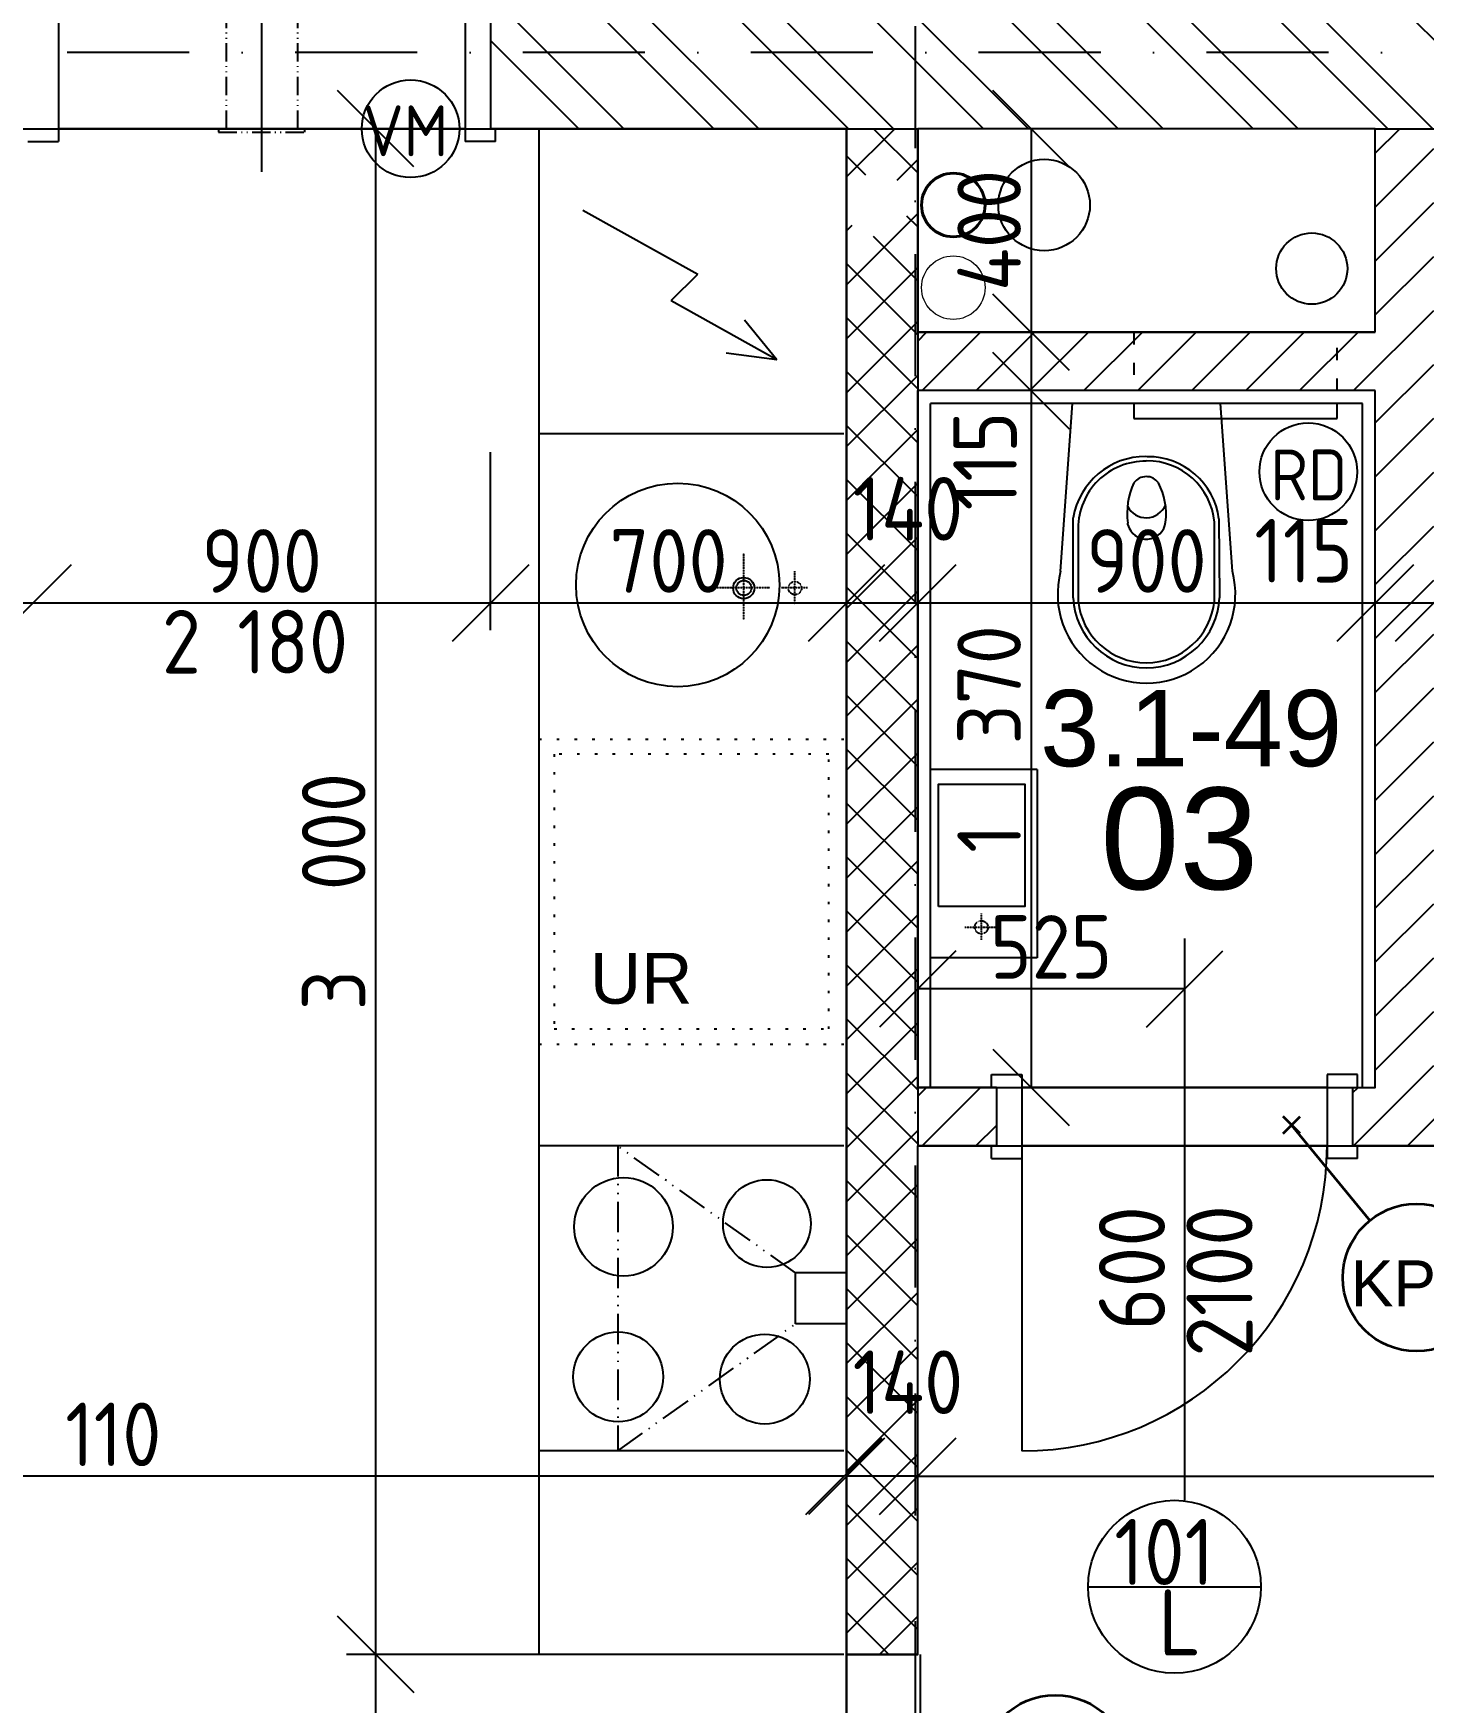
# Model space of a CAD drawing. Extents: x 4511820 to 5180432, y -1526536 to -944957.
# Drawn here: x 5030372 to 5033106, y -1152789 to -1149507 of the extents above; entities that cross this region are included whole.
import ezdxf

# ---------------------------------------------------------------- set-up
doc = ezdxf.new("R2010")
doc.units = 0
doc.header["$MEASUREMENT"] = 0
for name, pattern in [('ACAD_ISO03W100', [30, 12, -18]), ('ACAD_ISO07W100', [3.5, 0.5, -3]), ('ACAD_ISO12W100', [22, 12, -3, 0.5, -3, 0.5, -3]), ('BODKOCIARKOVANA_3', [5.6, 3, -1.3, 0, -1.3]), ('DASHED', [0.75, 0.5, -0.25])]:
    doc.linetypes.add(name, pattern=pattern)
doc.layers.get('0').update_dxf_attribs({"linetype": 'CONTINUOUS'})
doc.layers.get('Defpoints').update_dxf_attribs({"color": 61, "linetype": 'CONTINUOUS'})
for name, color, linetype in [('DVERE', 45, 'CONTINUOUS'), ('KÓTY', 4, 'CONTINUOUS'), ('MÚRY', 1, 'CONTINUOUS'), ('osi', 253, 'CONTINUOUS'), ('Plochy', 41, 'CONTINUOUS'), ('POPIS', 7, 'CONTINUOUS'), ('TENKÁ', 7, 'CONTINUOUS'), ('tzb', 153, 'CONTINUOUS'), ('ZARIADENIE1', 145, 'CONTINUOUS'), ('ZARIADOVACIE', 144, 'CONTINUOUS'), ('zz-vetr', 52, 'CONTINUOUS'), ('ŠRAFY', 82, 'CONTINUOUS')]:
    doc.layers.add(name, color=color, linetype=linetype)
for name, color, linetype, lineweight in [('preklady', 74, 'CONTINUOUS', 35), ('zz-kanal-daždová', 136, 'CONTINUOUS', 40), ('zz-kanal-splaskova', 37, 'CONTINUOUS', 18)]:
    doc.layers.add(name, color=color, linetype=linetype, lineweight=lineweight)
doc.styles.add('ARIAL', font='arial.ttf')
doc.styles.add('STYLE1', font='isocp.shx')
doc.dimstyles.new('STANDARD-50', dxfattribs={"dimtxt": 125, "dimasz": 150, "dimexe": 10, "dimexo": 200, "dimgap": 20, "dimtad": 1, "dimdsep": 46, "dimlunit": 6, "dimtxsty": 'STYLE1', "dimblk1": 'OBLIQUE', "dimblk2": 'OBLIQUE', "dimsah": 1, "dimcen": 2.5, "dimse1": 1, "dimse2": 1, "dimadec": 0, "dimazin": 0, "dimtfac": 1, "dimtmove": 1, "dimatfit": 3, "dimldrblk": 'OBLIQUE', "dimfxl": 1, "dimtolj": 1, "dimtzin": 0, "dimarcsym": 0})

# ---------------------------------------------------------------- blocks, each defined once
blk = doc.blocks.new('_OBLIQUE')
at = {"color": 0, "linetype": 'ByBlock'}
blk.add_line((-0.5, -0.5), (0.5, 0.5), dxfattribs=at)
blk = doc.blocks.new('*D19126')
at = {"layer": 'Defpoints', "color": 0}
for p in [(5032111, -1151286.5), (5032636, -1151286.5), (5032111, -1151385.5)]:
    blk.add_point(p, dxfattribs=at)
at = {"layer": 'KÓTY', "color": 0, "lineweight": -2}
blk.add_line((5032636, -1151385.5), (5032111, -1151385.5), dxfattribs=at)
at = {"layer": 'KÓTY', "color": 0, "linetype": 'ByBlock', "lineweight": -2, "xscale": 150, "yscale": 150, "zscale": 150, "rotation": 180}
blk.add_blockref('_OBLIQUE', (5032111, -1151385.5), dxfattribs=at)
at = {"layer": 'KÓTY', "color": 0, "linetype": 'ByBlock', "lineweight": -2, "xscale": 150, "yscale": 150, "zscale": 150}
blk.add_blockref('_OBLIQUE', (5032636, -1151385.5), dxfattribs=at)
at = {"layer": 'KÓTY', "color": 0, "insert": (5032373.5, -1151303), "char_height": 125, "attachment_point": 5, "style": 'STYLE1'}
blk.add_mtext('\\A1;525', dxfattribs=at)
blk = doc.blocks.new('*D19132')
at = {"layer": 'Defpoints', "color": 0}
for p in [(5032111, -1150301.7), (5033011, -1150301.7), (5033011, -1150626.5)]:
    blk.add_point(p, dxfattribs=at)
at = {"layer": 'KÓTY', "color": 0, "lineweight": -2}
blk.add_line((5032111, -1150626.5), (5033011, -1150626.5), dxfattribs=at)
at = {"layer": 'KÓTY', "color": 0, "linetype": 'ByBlock', "lineweight": -2, "xscale": 150, "yscale": 150, "zscale": 150, "rotation": 180}
blk.add_blockref('_OBLIQUE', (5032111, -1150626.5), dxfattribs=at)
at = {"layer": 'KÓTY', "color": 0, "linetype": 'ByBlock', "lineweight": -2, "xscale": 150, "yscale": 150, "zscale": 150}
blk.add_blockref('_OBLIQUE', (5033011, -1150626.5), dxfattribs=at)
at = {"layer": 'KÓTY', "color": 0, "insert": (5032561, -1150544), "char_height": 125, "attachment_point": 5, "style": 'STYLE1'}
blk.add_mtext('\\A1;900', dxfattribs=at)
blk = doc.blocks.new('*D19134')
at = {"layer": 'Defpoints', "color": 0}
for p in [(5033126, -1150626.5), (5035416, -1150626.5), (5035416, -1150626.5)]:
    blk.add_point(p, dxfattribs=at)
at = {"layer": 'KÓTY', "color": 0, "lineweight": -2}
blk.add_line((5033126, -1150626.5), (5035416, -1150626.5), dxfattribs=at)
at = {"layer": 'KÓTY', "color": 0, "linetype": 'ByBlock', "lineweight": -2, "xscale": 150, "yscale": 150, "zscale": 150, "rotation": 180}
blk.add_blockref('_OBLIQUE', (5033126, -1150626.5), dxfattribs=at)
at = {"layer": 'KÓTY', "color": 0, "linetype": 'ByBlock', "lineweight": -2, "xscale": 150, "yscale": 150, "zscale": 150}
blk.add_blockref('_OBLIQUE', (5035416, -1150626.5), dxfattribs=at)
at = {"layer": 'KÓTY', "color": 0, "insert": (5034271, -1150544), "char_height": 125, "attachment_point": 5, "style": 'STYLE1'}
blk.add_mtext('\\A1;2ﾠ290', dxfattribs=at)
blk = doc.blocks.new('*D19137')
at = {"layer": 'Defpoints', "color": 0}
for p in [(5033011, -1150626.5), (5033126, -1150626.5), (5033126, -1150626.5)]:
    blk.add_point(p, dxfattribs=at)
at = {"layer": 'KÓTY', "color": 0, "lineweight": -2}
blk.add_line((5033011, -1150626.5), (5033126, -1150626.5), dxfattribs=at)
at = {"layer": 'KÓTY', "color": 0, "linetype": 'ByBlock', "lineweight": -2, "xscale": 150, "yscale": 150, "zscale": 150, "rotation": 180}
blk.add_blockref('_OBLIQUE', (5033011, -1150626.5), dxfattribs=at)
at = {"layer": 'KÓTY', "color": 0, "linetype": 'ByBlock', "lineweight": -2, "xscale": 150, "yscale": 150, "zscale": 150}
blk.add_blockref('_OBLIQUE', (5033126, -1150626.5), dxfattribs=at)
at = {"layer": 'KÓTY', "color": 0, "insert": (5032870, -1150524), "char_height": 125, "attachment_point": 5, "style": 'STYLE1'}
blk.add_mtext('\\A1;115', dxfattribs=at)
blk = doc.blocks.new('*D19140')
at = {"layer": 'Defpoints', "color": 0}
for p in [(5031971, -1149694.2), (5031045, -1152694.2), (5031971, -1152694.2)]:
    blk.add_point(p, dxfattribs=at)
at = {"layer": 'KÓTY', "color": 0, "lineweight": -2}
blk.add_line((5031045, -1149694.2), (5031045, -1152694.2), dxfattribs=at)
at = {"layer": 'KÓTY', "color": 0, "linetype": 'ByBlock', "lineweight": -2, "xscale": 150, "yscale": 150, "zscale": 150}
for p, rotation in [((5031045, -1149694.2), 90), ((5031045, -1152694.2), 270)]:
    blk.add_blockref('_OBLIQUE', p, dxfattribs=dict(at, rotation=rotation))
at = {"layer": 'KÓTY', "color": 0, "insert": (5030962.5, -1151194.2), "char_height": 125, "attachment_point": 5, "rotation": 90, "style": 'STYLE1'}
blk.add_mtext('\\A1;3ﾠ000', dxfattribs=at)
blk = doc.blocks.new('*D19141')
at = {"layer": 'Defpoints', "color": 0}
for p in [(5031971, -1152694.2), (5031045, -1153769.2), (5031971, -1153769.2)]:
    blk.add_point(p, dxfattribs=at)
at = {"layer": 'KÓTY', "color": 0, "lineweight": -2}
blk.add_line((5031045, -1152694.2), (5031045, -1153769.2), dxfattribs=at)
at = {"layer": 'KÓTY', "color": 0, "linetype": 'ByBlock', "lineweight": -2, "xscale": 150, "yscale": 150, "zscale": 150}
for p, rotation in [((5031045, -1152694.2), 90), ((5031045, -1153769.2), 270)]:
    blk.add_blockref('_OBLIQUE', p, dxfattribs=dict(at, rotation=rotation))
at = {"layer": 'KÓTY', "color": 0, "insert": (5030962.5, -1153231.7), "char_height": 125, "attachment_point": 5, "rotation": 90, "style": 'STYLE1'}
blk.add_mtext('\\A1;1ﾠ075', dxfattribs=at)
blk = doc.blocks.new('*D19144')
at = {"layer": 'Defpoints', "color": 0}
for p in [(5031966, -1152694.2), (5028856, -1152784.2), (5031966, -1153211.5)]:
    blk.add_point(p, dxfattribs=at)
at = {"layer": 'KÓTY', "color": 0, "lineweight": -2}
blk.add_line((5028856, -1153211.5), (5031966, -1153211.5), dxfattribs=at)
at = {"layer": 'KÓTY', "color": 0, "linetype": 'ByBlock', "lineweight": -2, "xscale": 150, "yscale": 150, "zscale": 150, "rotation": 180}
blk.add_blockref('_OBLIQUE', (5028856, -1153211.5), dxfattribs=at)
at = {"layer": 'KÓTY', "color": 0, "linetype": 'ByBlock', "lineweight": -2, "xscale": 150, "yscale": 150, "zscale": 150}
blk.add_blockref('_OBLIQUE', (5031966, -1153211.5), dxfattribs=at)
at = {"layer": 'KÓTY', "color": 0, "insert": (5030411, -1153129), "char_height": 125, "attachment_point": 5, "style": 'STYLE1'}
blk.add_mtext('\\A1;3ﾠ110', dxfattribs=at)
blk = doc.blocks.new('*D19145')
at = {"layer": 'Defpoints', "color": 0}
for p in [(5035416, -1152344), (5032111, -1152694.2), (5035416, -1152694.2)]:
    blk.add_point(p, dxfattribs=at)
at = {"layer": 'KÓTY', "color": 0, "lineweight": -2}
blk.add_line((5032111, -1152344), (5035416, -1152344), dxfattribs=at)
at = {"layer": 'KÓTY', "color": 0, "linetype": 'ByBlock', "lineweight": -2, "xscale": 150, "yscale": 150, "zscale": 150, "rotation": 180}
blk.add_blockref('_OBLIQUE', (5032111, -1152344), dxfattribs=at)
at = {"layer": 'KÓTY', "color": 0, "linetype": 'ByBlock', "lineweight": -2, "xscale": 150, "yscale": 150, "zscale": 150}
blk.add_blockref('_OBLIQUE', (5035416, -1152344), dxfattribs=at)
at = {"layer": 'KÓTY', "color": 0, "insert": (5033567.5, -1152247.5), "char_height": 125, "attachment_point": 5, "style": 'STYLE1'}
blk.add_mtext('\\A1;3ﾠ305', dxfattribs=at)
blk = doc.blocks.new('*D19149')
at = {"layer": 'Defpoints', "color": 0}
for p in [(5031971, -1152344), (5031971, -1152694.2), (5032111, -1152694.2)]:
    blk.add_point(p, dxfattribs=at)
at = {"layer": 'KÓTY', "color": 0, "lineweight": -2}
blk.add_line((5032111, -1152344), (5031971, -1152344), dxfattribs=at)
at = {"layer": 'KÓTY', "color": 0, "linetype": 'ByBlock', "lineweight": -2, "xscale": 150, "yscale": 150, "zscale": 150, "rotation": 180}
blk.add_blockref('_OBLIQUE', (5031971, -1152344), dxfattribs=at)
at = {"layer": 'KÓTY', "color": 0, "linetype": 'ByBlock', "lineweight": -2, "xscale": 150, "yscale": 150, "zscale": 150}
blk.add_blockref('_OBLIQUE', (5032111, -1152344), dxfattribs=at)
at = {"layer": 'KÓTY', "color": 0, "insert": (5032091.8, -1152159), "char_height": 125, "attachment_point": 5, "style": 'STYLE1'}
blk.add_mtext('\\A1;140', dxfattribs=at)
blk = doc.blocks.new('*D19150')
at = {"layer": 'Defpoints', "color": 0}
for p in [(5028856, -1152344), (5028856, -1152694.2), (5031966, -1152694.2)]:
    blk.add_point(p, dxfattribs=at)
at = {"layer": 'KÓTY', "color": 0, "lineweight": -2}
blk.add_line((5031966, -1152344), (5028856, -1152344), dxfattribs=at)
at = {"layer": 'KÓTY', "color": 0, "linetype": 'ByBlock', "lineweight": -2, "xscale": 150, "yscale": 150, "zscale": 150, "rotation": 180}
blk.add_blockref('_OBLIQUE', (5028856, -1152344), dxfattribs=at)
at = {"layer": 'KÓTY', "color": 0, "linetype": 'ByBlock', "lineweight": -2, "xscale": 150, "yscale": 150, "zscale": 150}
blk.add_blockref('_OBLIQUE', (5031966, -1152344), dxfattribs=at)
at = {"layer": 'KÓTY', "color": 0, "insert": (5030411, -1152261.5), "char_height": 125, "attachment_point": 5, "style": 'STYLE1'}
blk.add_mtext('\\A1;3ﾠ110', dxfattribs=at)
blk = doc.blocks.new('*D19153')
at = {"layer": 'Defpoints', "color": 0}
for p in [(5032111, -1150094.2), (5032111, -1150209.2), (5032334, -1150209.2)]:
    blk.add_point(p, dxfattribs=at)
at = {"layer": 'KÓTY', "color": 0, "lineweight": -2}
blk.add_line((5032334, -1150094.2), (5032334, -1150209.2), dxfattribs=at)
at = {"layer": 'KÓTY', "color": 0, "linetype": 'ByBlock', "lineweight": -2, "xscale": 150, "yscale": 150, "zscale": 150}
for p, rotation in [((5032334, -1150094.2), 90), ((5032334, -1150209.2), 270)]:
    blk.add_blockref('_OBLIQUE', p, dxfattribs=dict(at, rotation=rotation))
at = {"layer": 'KÓTY', "color": 0, "insert": (5032243.5, -1150347.5), "char_height": 125, "attachment_point": 5, "rotation": 90, "style": 'STYLE1'}
blk.add_mtext('\\A1;115', dxfattribs=at)
blk = doc.blocks.new('*D19154')
at = {"layer": 'Defpoints', "color": 0}
for p in [(5032111, -1149694.2), (5032111, -1150094.2), (5032334, -1150094.2)]:
    blk.add_point(p, dxfattribs=at)
at = {"layer": 'KÓTY', "color": 0, "lineweight": -2}
blk.add_line((5032334, -1149694.2), (5032334, -1150094.2), dxfattribs=at)
at = {"layer": 'KÓTY', "color": 0, "linetype": 'ByBlock', "lineweight": -2, "xscale": 150, "yscale": 150, "zscale": 150}
for p, rotation in [((5032334, -1149694.2), 90), ((5032334, -1150094.2), 270)]:
    blk.add_blockref('_OBLIQUE', p, dxfattribs=dict(at, rotation=rotation))
at = {"layer": 'KÓTY', "color": 0, "insert": (5032251.5, -1149894.2), "char_height": 125, "attachment_point": 5, "rotation": 90, "style": 'STYLE1'}
blk.add_mtext('\\A1;400', dxfattribs=at)
blk = doc.blocks.new('*D19155')
at = {"layer": 'Defpoints', "color": 0}
for p in [(5032111, -1150209.2), (5032111, -1151579.2), (5032334, -1151579.2)]:
    blk.add_point(p, dxfattribs=at)
at = {"layer": 'KÓTY', "color": 0, "lineweight": -2}
blk.add_line((5032334, -1150209.2), (5032334, -1151579.2), dxfattribs=at)
at = {"layer": 'KÓTY', "color": 0, "linetype": 'ByBlock', "lineweight": -2, "xscale": 150, "yscale": 150, "zscale": 150}
for p, rotation in [((5032334, -1150209.2), 90), ((5032334, -1151579.2), 270)]:
    blk.add_blockref('_OBLIQUE', p, dxfattribs=dict(at, rotation=rotation))
at = {"layer": 'KÓTY', "color": 0, "insert": (5032251.5, -1150894.2), "char_height": 125, "attachment_point": 5, "rotation": 90, "style": 'STYLE1'}
blk.add_mtext('\\A1;1ﾠ370', dxfattribs=at)
blk = doc.blocks.new('*D19159')
at = {"layer": 'Defpoints', "color": 0}
for p in [(5030371, -1149544.2), (5028856, -1149694.2), (5030371, -1150626.5)]:
    blk.add_point(p, dxfattribs=at)
at = {"layer": 'KÓTY', "color": 0, "lineweight": -2}
blk.add_line((5028856, -1150626.5), (5030371, -1150626.5), dxfattribs=at)
at = {"layer": 'KÓTY', "color": 0, "linetype": 'ByBlock', "lineweight": -2, "xscale": 150, "yscale": 150, "zscale": 150, "rotation": 180}
blk.add_blockref('_OBLIQUE', (5028856, -1150626.5), dxfattribs=at)
at = {"layer": 'KÓTY', "color": 0, "linetype": 'ByBlock', "lineweight": -2, "xscale": 150, "yscale": 150, "zscale": 150}
blk.add_blockref('_OBLIQUE', (5030371, -1150626.5), dxfattribs=at)
at = {"layer": 'KÓTY', "color": 0, "insert": (5029613.5, -1150544), "char_height": 125, "attachment_point": 5, "style": 'STYLE1'}
blk.add_mtext('\\A1;1ﾠ515', dxfattribs=at)
blk = doc.blocks.new('*D19160')
at = {"layer": 'Defpoints', "color": 0}
for p in [(5030371, -1149544.2), (5031271, -1149544.2), (5031271, -1150626.5)]:
    blk.add_point(p, dxfattribs=at)
at = {"layer": 'KÓTY', "color": 0, "lineweight": -2}
blk.add_line((5030371, -1150626.5), (5031271, -1150626.5), dxfattribs=at)
at = {"layer": 'KÓTY', "color": 0, "linetype": 'ByBlock', "lineweight": -2, "xscale": 150, "yscale": 150, "zscale": 150, "rotation": 180}
blk.add_blockref('_OBLIQUE', (5030371, -1150626.5), dxfattribs=at)
at = {"layer": 'KÓTY', "color": 0, "linetype": 'ByBlock', "lineweight": -2, "xscale": 150, "yscale": 150, "zscale": 150}
blk.add_blockref('_OBLIQUE', (5031271, -1150626.5), dxfattribs=at)
at = {"layer": 'KÓTY', "color": 0, "insert": (5030821, -1150544), "char_height": 125, "attachment_point": 5, "style": 'STYLE1'}
blk.add_mtext('\\A1;900', dxfattribs=at)
blk = doc.blocks.new('*D19161')
at = {"layer": 'Defpoints', "color": 0}
for p in [(5031271, -1149544.2), (5031971, -1149694.2), (5031971, -1150626.5)]:
    blk.add_point(p, dxfattribs=at)
at = {"layer": 'KÓTY', "color": 0, "lineweight": -2}
blk.add_line((5031271, -1150626.5), (5031971, -1150626.5), dxfattribs=at)
at = {"layer": 'KÓTY', "color": 0, "linetype": 'ByBlock', "lineweight": -2, "xscale": 150, "yscale": 150, "zscale": 150, "rotation": 180}
blk.add_blockref('_OBLIQUE', (5031271, -1150626.5), dxfattribs=at)
at = {"layer": 'KÓTY', "color": 0, "linetype": 'ByBlock', "lineweight": -2, "xscale": 150, "yscale": 150, "zscale": 150}
blk.add_blockref('_OBLIQUE', (5031971, -1150626.5), dxfattribs=at)
at = {"layer": 'KÓTY', "color": 0, "insert": (5031621, -1150544), "char_height": 125, "attachment_point": 5, "style": 'STYLE1'}
blk.add_mtext('\\A1;700', dxfattribs=at)
blk = doc.blocks.new('*D19162')
at = {"layer": 'Defpoints', "color": 0}
for p in [(5031971, -1150626.5), (5032111, -1150626.5), (5032111, -1150626.5)]:
    blk.add_point(p, dxfattribs=at)
at = {"layer": 'KÓTY', "color": 0, "lineweight": -2}
blk.add_line((5031971, -1150626.5), (5032111, -1150626.5), dxfattribs=at)
at = {"layer": 'KÓTY', "color": 0, "linetype": 'ByBlock', "lineweight": -2, "xscale": 150, "yscale": 150, "zscale": 150, "rotation": 180}
blk.add_blockref('_OBLIQUE', (5031971, -1150626.5), dxfattribs=at)
at = {"layer": 'KÓTY', "color": 0, "linetype": 'ByBlock', "lineweight": -2, "xscale": 150, "yscale": 150, "zscale": 150}
blk.add_blockref('_OBLIQUE', (5032111, -1150626.5), dxfattribs=at)
at = {"layer": 'KÓTY', "color": 0, "insert": (5032091.8, -1150441.5), "char_height": 125, "attachment_point": 5, "style": 'STYLE1'}
blk.add_mtext('\\A1;140', dxfattribs=at)

msp = doc.modelspace()

# ---------------------------------------------------------------- hatches: boundary and pattern name
at = {"layer": 'ŠRAFY'}
h = msp.add_hatch(dxfattribs=at)
h.set_pattern_fill('ANSI32', color=256, scale=500, angle=90)
h.set_pattern_definition([(135, (515810.9, 44482.1), (-132.5825215, -132.5825215), []), (135, (515810.9, 44570.48), (-132.5825215, -132.5825215), [])])
h.paths.add_polyline_path([(5035341, -1149394.191), (5035226, -1149394.191), (5033376, -1149394.191), (5033211, -1149394.191), (5031271, -1149394.191), (5031271, -1149694.191), (5031971, -1149694.191), (5032111, -1149694.191), (5033011, -1149694.191), (5033126, -1149694.191), (5035416, -1149694.191), (5035581, -1149694.191), (5036516, -1149694.191), (5036516, -1149394.191), (5036356, -1149394.191), (5036241, -1149394.191)])
at = {"layer": 'ŠRAFY', "ltscale": 0.25}
h = msp.add_hatch(dxfattribs=at)
h.set_pattern_fill('ANSI37', color=256, scale=600, style=0)
h.set_pattern_definition([(45, (-3027222.4, 456601.68), (-53.0330086, 53.0330086), []), (135, (-3027222.4, 456601.68), (-53.0330086, -53.0330086), [])])
h.paths.add_polyline_path([(5031971, -1151944.191), (5031971, -1152044.191), (5031971, -1152694.191), (5032111, -1152694.191), (5032111, -1151694.191), (5032111, -1151579.191), (5032111, -1150209.191), (5032111, -1150094.191), (5032111, -1149694.191), (5031971, -1149694.191), (5031971, -1149826.691, -0.8672954), (5032093.5, -1149844.191, -0.8672954), (5031971, -1149861.691)])
h.paths.add_polyline_path([(5031954.201, -1152034), (5032229.299, -1152034), (5032229.299, -1152284), (5031954.201, -1152284)], flags=9)
h = msp.add_hatch(dxfattribs=at)
h.set_pattern_fill('ANSI31', color=256, scale=600, style=0)
h.set_pattern_definition([(45, (515270.5, 303822), (-53.0330086, 53.0330086), [])])
h.paths.add_polyline_path([(5032111, -1151694.191), (5032266, -1151694.191), (5032266, -1151579.191), (5032111, -1151579.191)])
h.paths.add_polyline_path([(5032111, -1150209.191), (5033011, -1150209.191), (5033011, -1151579.191), (5032966, -1151579.191), (5032966, -1151694.191), (5033716, -1151694.191), (5033716, -1151579.191), (5033126, -1151579.191), (5033126, -1149694.191), (5033011, -1149694.191), (5033011, -1150094.191), (5032111, -1150094.191)])

# ---------------------------------------------------------------- linework, layer by layer
at = {"layer": 'DVERE', "ltscale": 0.25}
for p, q in [((5030821, -1149778.691), (5030821, -1148376.035)), ((5030421, -1149369.191), (5030421, -1149719.191)), ((5031221, -1149369.191), (5031221, -1149719.191)), ((5030361, -1149719.191), (5030421, -1149719.191)), ((5031221, -1149694.191), (5030421, -1149694.191)), ((5031281, -1149719.191), (5031221, -1149719.191)), ((5031281, -1149719.191), (5031281, -1149694.191)), ((5032636, -1151286.535), (5032636, -1152391.191)), ((5032256, -1151554.191), (5032316, -1151554.191)), ((5032256, -1151579.191), (5032256, -1151554.191)), ((5032316, -1151554.191), (5032316, -1151719.191)), ((5032976, -1151554.191), (5032916, -1151554.191)), ((5032916, -1151554.191), (5032916, -1151719.191)), ((5032976, -1151579.191), (5032976, -1151554.191)), ((5032916, -1151579.191), (5032316, -1151579.191)), ((5032256, -1151719.191), (5032256, -1151694.191)), ((5032256, -1151719.191), (5032316, -1151719.191)), ((5032916, -1151694.191), (5032316, -1151694.191)), ((5032316, -1151694.191), (5032316, -1152294.191)), ((5032976, -1151719.191), (5032916, -1151719.191)), ((5032976, -1151719.191), (5032976, -1151694.191)), ((5032446, -1152561.191), (5032786, -1152561.191))]:
    msp.add_line(p, q, dxfattribs=at)
msp.add_circle((5032616, -1152561.191), 170, dxfattribs=at)
msp.add_arc((5032316, -1151694.191), 600, 270, 0, dxfattribs=at)
at = {"layer": 'KÓTY'}
for p, q in [((5031271, -1150679.903), (5031271, -1150329.903)), ((5031380, -1152694.191), (5030987.5, -1152694.191))]:
    msp.add_line(p, q, dxfattribs=at)
at = {"layer": 'MÚRY', "ltscale": 0.25}
for p, q in [((5031271, -1149394.191), (5031271, -1149694.191)), ((5031971, -1152694.191), (5031971, -1149694.191)), ((5033011, -1149694.191), (5032111, -1149694.191)), ((5033011, -1149694.191), (5032111, -1149694.191)), ((5032111, -1150094.191), (5032111, -1149694.191)), ((5033011, -1150094.191), (5033011, -1149694.191)), ((5033011, -1150094.191), (5033011, -1149694.191)), ((5032111, -1150094.191), (5033011, -1150094.191)), ((5032111, -1150094.191), (5033011, -1150094.191)), ((5033011, -1150094.191), (5032111, -1150094.191)), ((5032111, -1151579.191), (5032111, -1150209.191)), ((5033011, -1150209.191), (5032111, -1150209.191)), ((5033011, -1151579.191), (5033011, -1150209.191)), ((5032266, -1151579.191), (5032111, -1151579.191)), ((5032266, -1151579.191), (5032266, -1151694.191)), ((5032966, -1151579.191), (5032966, -1151694.191)), ((5032966, -1151579.191), (5033011, -1151579.191)), ((5032111, -1152694.191), (5032111, -1151694.191)), ((5032266, -1151694.191), (5032111, -1151694.191)), ((5033716, -1151694.191), (5032966, -1151694.191))]:
    msp.add_line(p, q, dxfattribs=at)
at = {"layer": 'MÚRY'}
for p, q in [((5031971, -1149694.191), (5031271, -1149694.191)), ((5032111, -1149694.191), (5032111, -1150094.191)), ((5032111, -1149694.191), (5032111, -1150094.191)), ((5032111, -1152694.191), (5031971, -1152694.191))]:
    msp.add_line(p, q, dxfattribs=at)
at = {"layer": 'osi', "linetype": 'BODKOCIARKOVANA_3', "ltscale": 80}
for p, q in [((5032106, -1134257), (5032106, -1171774.191)), ((5041881, -1149544.191), (4978211, -1149544.191))]:
    msp.add_line(p, q, dxfattribs=at)
at = {"layer": 'Plochy'}
for points in [[(5027621, -1155814.191), (5027621, -1152784.191), (5028856, -1152784.191), (5028856, -1149694.191), (5031971, -1149694.191), (5031971, -1155814.191)], [(5033011, -1150209.191), (5032111, -1150209.191), (5032111, -1151579.191), (5033011, -1151579.191)], [(5032111, -1155814.191), (5032111, -1153769.191), (5031971, -1153769.191), (5031971, -1152694.191), (5032111, -1152694.191), (5032111, -1151694.191), (5035416, -1151694.191), (5035416, -1155814.191), (5033531, -1155814.191), (5033531, -1153929.191), (5034166, -1153929.191), (5034166, -1153814.191), (5033416, -1153814.191), (5033416, -1155814.191)]]:
    msp.add_lwpolyline(points, close=True, dxfattribs=at)
at = {"layer": 'preklady'}
for p, q in [((5032829.765, -1151669.999), (5032862.999, -1151636.765)), ((5032863, -1151670), (5032829.766, -1151636.766)), ((5032846.382, -1151653.382), (5033000.109, -1151841.026))]:
    msp.add_line(p, q, dxfattribs=at)
at = {"layer": 'preklady', "ltscale": 0.25}
for centre in [(5033092, -1151953.191), (5032381.5, -1152919.191)]:
    msp.add_circle(centre, 145, dxfattribs=at)
at = {"layer": 'TENKÁ'}
for p, q in [((5031971, -1149694.191), (5032111, -1149694.191)), ((5033011, -1149694.191), (5033126, -1149694.191)), ((5032111, -1150094.191), (5032111, -1150209.191)), ((5032111, -1151579.191), (5032111, -1151694.191))]:
    msp.add_line(p, q, dxfattribs=at)
at = {"layer": 'TENKÁ', "ltscale": 0.25}
for p, q in [((5032986, -1150234.191), (5032136, -1150234.191)), ((5032136, -1151579.191), (5032136, -1150234.191)), ((5032986, -1151579.191), (5032986, -1150234.191))]:
    msp.add_line(p, q, dxfattribs=at)
at = {"layer": 'TENKÁ', "linetype": 'ACAD_ISO12W100', "ltscale": 10}
for p, q in [((5031971, -1152694.191), (5031971, -1153769.191)), ((5032116, -1152694.191), (5032116, -1153769.191))]:
    msp.add_line(p, q, dxfattribs=at)
at = {"layer": 'tzb', "linetype": 'ACAD_ISO03W100', "ltscale": 2}
for p, q in [((5032536, -1150094.191), (5032536, -1150209.191)), ((5032936, -1150209.191), (5032936, -1150094.191))]:
    msp.add_line(p, q, dxfattribs=at)
at = {"layer": 'tzb'}
for p, q in [((5032536, -1150234.191), (5032536, -1150264.191)), ((5032936, -1150264.191), (5032936, -1150234.191)), ((5032536, -1150264.191), (5032936, -1150264.191))]:
    msp.add_line(p, q, dxfattribs=at)
msp.add_circle((5032879.112, -1150368.623), 96, dxfattribs=at)
at = {"layer": 'ZARIADENIE1', "color": 8, "ltscale": 0.25}
for p, q in [((5031366, -1149694.191), (5031366, -1151499.191)), ((5031966, -1150294.191), (5031366, -1150294.191)), ((5031366, -1151499.191), (5031366, -1152694.191)), ((5031966, -1151694.191), (5031366, -1151694.191)), ((5031966, -1151694.191), (5031366, -1151694.191)), ((5031966, -1151694.191), (5031366, -1151694.191)), ((5031871, -1152044.191), (5031871, -1151944.191)), ((5031971, -1151944.191), (5031871, -1151944.191)), ((5031971, -1152044.191), (5031871, -1152044.191)), ((5031966, -1152294.191), (5031366, -1152294.191)), ((5031966, -1152294.191), (5031366, -1152294.191)), ((5031966, -1152694.191), (5031366, -1152694.191))]:
    msp.add_line(p, q, dxfattribs=at)
at = {"layer": 'ZARIADENIE1', "color": 8}
for p, q in [((5031452.488, -1149854.339), (5031678.814, -1149980.266)), ((5031625.943, -1150032.099), (5031678.814, -1149980.266)), ((5031625.943, -1150032.099), (5031833.918, -1150147.816)), ((5031770.64, -1150070.266), (5031833.918, -1150147.816)), ((5031734.661, -1150134.931), (5031833.918, -1150147.816))]:
    msp.add_line(p, q, dxfattribs=at)
at = {"layer": 'ZARIADENIE1', "color": 8, "linetype": 'DASHED'}
for p, q in [((5031769.231, -1150660.152), (5031769.231, -1150528.699)), ((5031869.654, -1150630.028), (5031869.654, -1150564.301)), ((5031819.896, -1150597.164), (5031710.351, -1150597.164)), ((5031894.301, -1150597.164), (5031842.268, -1150597.164))]:
    msp.add_line(p, q, dxfattribs=at)
at = {"layer": 'ZARIADENIE1', "color": 8, "linetype": 'ACAD_ISO07W100', "ltscale": 10}
for p, q in [((5031366, -1150894.191), (5031966, -1150894.191)), ((5031366, -1151494.191), (5031966, -1151494.191))]:
    msp.add_line(p, q, dxfattribs=at)
at = {"layer": 'ZARIADENIE1', "color": 8, "linetype": 'ACAD_ISO12W100', "ltscale": 5}
for p, q in [((5031871, -1151944.191), (5031521, -1151694.191)), ((5031521, -1151694.191), (5031521, -1152294.191)), ((5031521, -1152294.191), (5031871, -1152044.191))]:
    msp.add_line(p, q, dxfattribs=at)
at = {"layer": 'ZARIADENIE1', "color": 8, "linetype": 'ACAD_ISO07W100', "ltscale": 10}
msp.add_lwpolyline([(5031936, -1150924.191), (5031396, -1150924.191), (5031396, -1151464.191), (5031936, -1151464.191)], close=True, dxfattribs=at)
at = {"layer": 'ZARIADENIE1', "color": 8, "ltscale": 0.25}
for centre, radius in [((5031639.088, -1150591.316), 200), ((5031532.446, -1151853.389), 96.805), ((5031814.443, -1151847.067), 86.283), ((5031521.924, -1152148.348), 88.387), ((5031810.235, -1152152.742), 88.387)]:
    msp.add_circle(centre, radius, dxfattribs=at)
at = {"layer": 'ZARIADENIE1', "color": 8, "linetype": 'Continuous'}
for centre, radius in [((5031768.964, -1150597.437), 20.877), ((5031769.231, -1150597.164), 14.781)]:
    msp.add_circle(centre, radius, dxfattribs=at)
at = {"layer": 'ZARIADENIE1', "color": 8, "linetype": 'DASHED'}
msp.add_circle((5031869.654, -1150597.478), 12.931, dxfattribs=at)
at = {"layer": 'ZARIADOVACIE'}
for p, q in [((5032392.187, -1150564.19), (5032415.263, -1150234.191)), ((5032729.813, -1150564.19), (5032706.737, -1150234.191)), ((5032416.782, -1150616.481), (5032416.782, -1150459.072)), ((5032694.647, -1150622.655), (5032694.647, -1150467.994)), ((5032703.545, -1150461.326), (5032704.671, -1150616.481)), ((5032426.637, -1150479.834), (5032426.637, -1150622.655))]:
    msp.add_line(p, q, dxfattribs=at)
at = {"layer": 'ZARIADOVACIE', "linetype": 'Continuous'}
for p, q in [((5032562.699, -1150339.071), (5032559.882, -1150338.508)), ((5032561, -1150347.16), (5032560.104, -1150347.981)), ((5032524.436, -1150473.189), (5032524.274, -1150469.479)), ((5032346, -1150954.191), (5032136, -1150954.191)), ((5032346, -1150954.191), (5032346, -1151324.191)), ((5032346, -1151324.191), (5032136, -1151324.191))]:
    msp.add_line(p, q, dxfattribs=at)
at = {"layer": 'ZARIADOVACIE', "linetype": 'DASHED'}
for p, q in [((5032236.562, -1151289.09), (5032236.562, -1151237.056)), ((5032203.698, -1151264.443), (5032269.425, -1151264.443))]:
    msp.add_line(p, q, dxfattribs=at)
at = {"layer": 'ZARIADOVACIE', "linetype": 'Continuous'}
msp.add_lwpolyline([(5032151.726, -1151223.622), (5032151.726, -1150983.295), (5032321.398, -1150983.295), (5032321.398, -1151223.622)], close=True, dxfattribs=at)
at = {"layer": 'ZARIADOVACIE', "linetype": 'DASHED'}
msp.add_circle((5032236.248, -1151264.443), 12.931, dxfattribs=at)
at = {"layer": 'ZARIADOVACIE', "linetype": 'Continuous'}
for centre, radius, start, end in [((5032559.563, -1150483.335), 144.828, 89.874094, 170.355814), ((5032564.052, -1150479.772), 140.707, 7.532963, 90.550993), ((5032558.52, -1150479.855), 131.883, 89.311779, 179.990871), ((5032561.931, -1150480.457), 133.3, 5.364578, 90.399907), ((5032661.113, -1150450.1), 138.205, 154.477977, 188.060779), ((5032560.504, -1150407.899), 29.701, 36.344037, 144.266205), ((5032465.226, -1150452.109), 134.275, 353.23165, 27.408649), ((5032560.432, -1150417.789), 41.261, 206.767028, 336.409044), ((5032561, -1150463.504), 37.825, 194.836199, 353.274318), ((5032561, -1150609.423), 174.768, 165.000166, 15.000097), ((5032560.727, -1150610.107), 144.085, 182.535471, 357.464529), ((5032560.642, -1150609.547), 134.645, 185.586614, 354.413386)]:
    msp.add_arc(centre, radius, start, end, dxfattribs=at)
at = {"layer": 'zz-kanal-daždová'}
msp.add_circle((5032181, -1149844.191), 62.5, dxfattribs=at)
at = {"layer": 'zz-kanal-splaskova'}
msp.add_circle((5032181, -1150006.691), 62.5, dxfattribs=at)
at = {"layer": 'zz-vetr', "linetype": 'ACAD_ISO12W100', "lineweight": -2, "ltscale": 3}
for p, q in [((5030751, -1149394.191), (5030751, -1149694.191)), ((5030891, -1149394.191), (5030891, -1149694.191))]:
    msp.add_line(p, q, dxfattribs=at)
msp.add_lwpolyline([(5030906, -1149701.191), (5030906, -1149694.191), (5030736, -1149694.191), (5030736, -1149701.191)], close=True, dxfattribs=at)
at = {"layer": 'zz-vetr'}
for centre, radius in [((5031113.654, -1149694.191), 96), ((5032359.705, -1149844.191), 90), ((5032886, -1149969.191), 70)]:
    msp.add_circle(centre, radius, dxfattribs=at)

# ---------------------------------------------------------------- texts
at = {"layer": 'DVERE', "style": 'STYLE1'}
for s, p in [('101', (5032497.47, -1152557.691)), ('L', (5032584.47, -1152696.328))]:
    msp.add_text(s, height=130, dxfattribs=at).set_placement(p)
at = {"layer": 'KÓTY', "insert": (5030807.688, -1150702.957), "char_height": 125, "attachment_point": 5, "style": 'STYLE1'}
msp.add_mtext('\\A1;2 180', dxfattribs=at)
at = {"layer": 'POPIS', "lineweight": 40, "ltscale": 0.25, "style": 'ARIAL'}
for s, height, p in [('3.1-49', 150, (5032351.769, -1150947.77)), ('03', 200, (5032470.311, -1151189.77))]:
    msp.add_text(s, height=height, dxfattribs=at).set_placement(p)
at = {"layer": 'preklady', "linetype": 'Continuous', "lineweight": 20, "style": 'ARIAL'}
msp.add_text('KP.2', height=90, dxfattribs=at).set_placement((5032962.736, -1152009.448))
at = {"layer": 'TENKÁ', "lineweight": 40, "ltscale": 0.25, "style": 'ARIAL'}
msp.add_text('03', height=200, dxfattribs=at).set_placement((5032470.311, -1151189.77))
at = {"layer": 'TENKÁ', "linetype": 'Continuous', "style": 'STYLE1'}
for s, p in [('2100', (5032769.524, -1152108.88)), ('600', (5032597.417, -1152057.106))]:
    msp.add_text(s, height=130, rotation=90, dxfattribs=at).set_placement(p)
at = {"layer": 'tzb', "style": 'STYLE1'}
msp.add_text('RD', height=100, dxfattribs=at).set_placement((5032804.484, -1150424.822))
at = {"layer": 'ZARIADENIE1', "color": 8, "linetype": 'ACAD_ISO07W100', "ltscale": 10, "style": 'ARIAL'}
msp.add_text('UR', height=100, dxfattribs=at).set_placement((5031466.429, -1151414.799))
at = {"layer": 'zz-vetr', "style": 'STYLE1'}
msp.add_text('VM', height=100, dxfattribs=at).set_placement((5031019.347, -1149748.204))

# ---------------------------------------------------------------- dimensions: what is measured, and where the dimension line sits
at = {"layer": 'KÓTY'}
for base, p1, p2, picture, middle in [((5030371, -1150626.5), (5028856, -1149694.191), (5030371, -1149544.191), '*D19159', (5029613.5, -1150543.957)), ((5031271, -1150626.5), (5030371, -1149544.191), (5031271, -1149544.191), '*D19160', (5030821, -1150544)), ((5031971, -1150626.5), (5031271, -1149544.191), (5031971, -1149694.191), '*D19161', (5031621, -1150544)), ((5033011, -1150626.5), (5032111, -1150301.691), (5033011, -1150301.691), '*D19132', (5032561, -1150544)), ((5032111, -1150626.5), (5031971, -1150626.5), (5032111, -1150626.5), '*D19162', (5032091.75, -1150441.5)), ((5035416, -1150626.5), (5033126, -1150626.5), (5035416, -1150626.5), '*D19134', (5034271, -1150543.957)), ((5032111, -1151385.5), (5032636, -1151286.535), (5032111, -1151286.535), '*D19126', (5032373.5, -1151303)), ((5031971, -1152344), (5032111, -1152694.191), (5031971, -1152694.191), '*D19149', (5032091.75, -1152159)), ((5028856, -1152344), (5031966, -1152694.191), (5028856, -1152694.191), '*D19150', (5030411, -1152261.457)), ((5031966, -1153211.5), (5028856, -1152784.191), (5031966, -1152694.191), '*D19144', (5030411, -1153128.957))]:
    dim = msp.add_linear_dim(base=base, p1=p1, p2=p2, dimstyle='STANDARD-50', dxfattribs=at)
    dim.commit()
    dim.dimension.update_dxf_attribs({"geometry": picture, "text_midpoint": middle})
for base, p1, p2, picture, middle in [((5031045, -1152694.191), (5031971, -1149694.191), (5031971, -1152694.191), '*D19140', (5030962.457, -1151194.191)), ((5032334, -1150094.191), (5032111, -1149694.191), (5032111, -1150094.191), '*D19154', (5032251.5, -1149894.191)), ((5032334, -1151579.191), (5032111, -1150209.191), (5032111, -1151579.191), '*D19155', (5032251.457, -1150894.191)), ((5031045, -1153769.191), (5031971, -1152694.191), (5031971, -1153769.191), '*D19141', (5030962.457, -1153231.691))]:
    dim = msp.add_linear_dim(base=base, p1=p1, p2=p2, angle=90, dimstyle='STANDARD-50', dxfattribs=at)
    dim.commit()
    dim.dimension.update_dxf_attribs({"geometry": picture, "text_midpoint": middle})
dim = msp.add_linear_dim(base=(5032334, -1150209.191), p1=(5032111, -1150094.191), p2=(5032111, -1150209.191), angle=90, dimstyle='STANDARD-50', dxfattribs=at)
dim.commit()
dim.dimension.update_dxf_attribs({"geometry": '*D19153', "text_midpoint": (5032326, -1150347.5), "dimtype": 160})
for base, p1, p2, picture, middle in [((5033126, -1150626.5), (5033011, -1150626.5), (5033126, -1150626.5), '*D19137', (5032870, -1150606.5)), ((5035416, -1152344), (5032111, -1152694.191), (5035416, -1152694.191), '*D19145', (5033567.5, -1152330))]:
    dim = msp.add_linear_dim(base=base, p1=p1, p2=p2, dimstyle='STANDARD-50', dxfattribs=at)
    dim.commit()
    dim.dimension.update_dxf_attribs({"geometry": picture, "text_midpoint": middle, "dimtype": 160})

doc.saveas('drawing.dxf')
